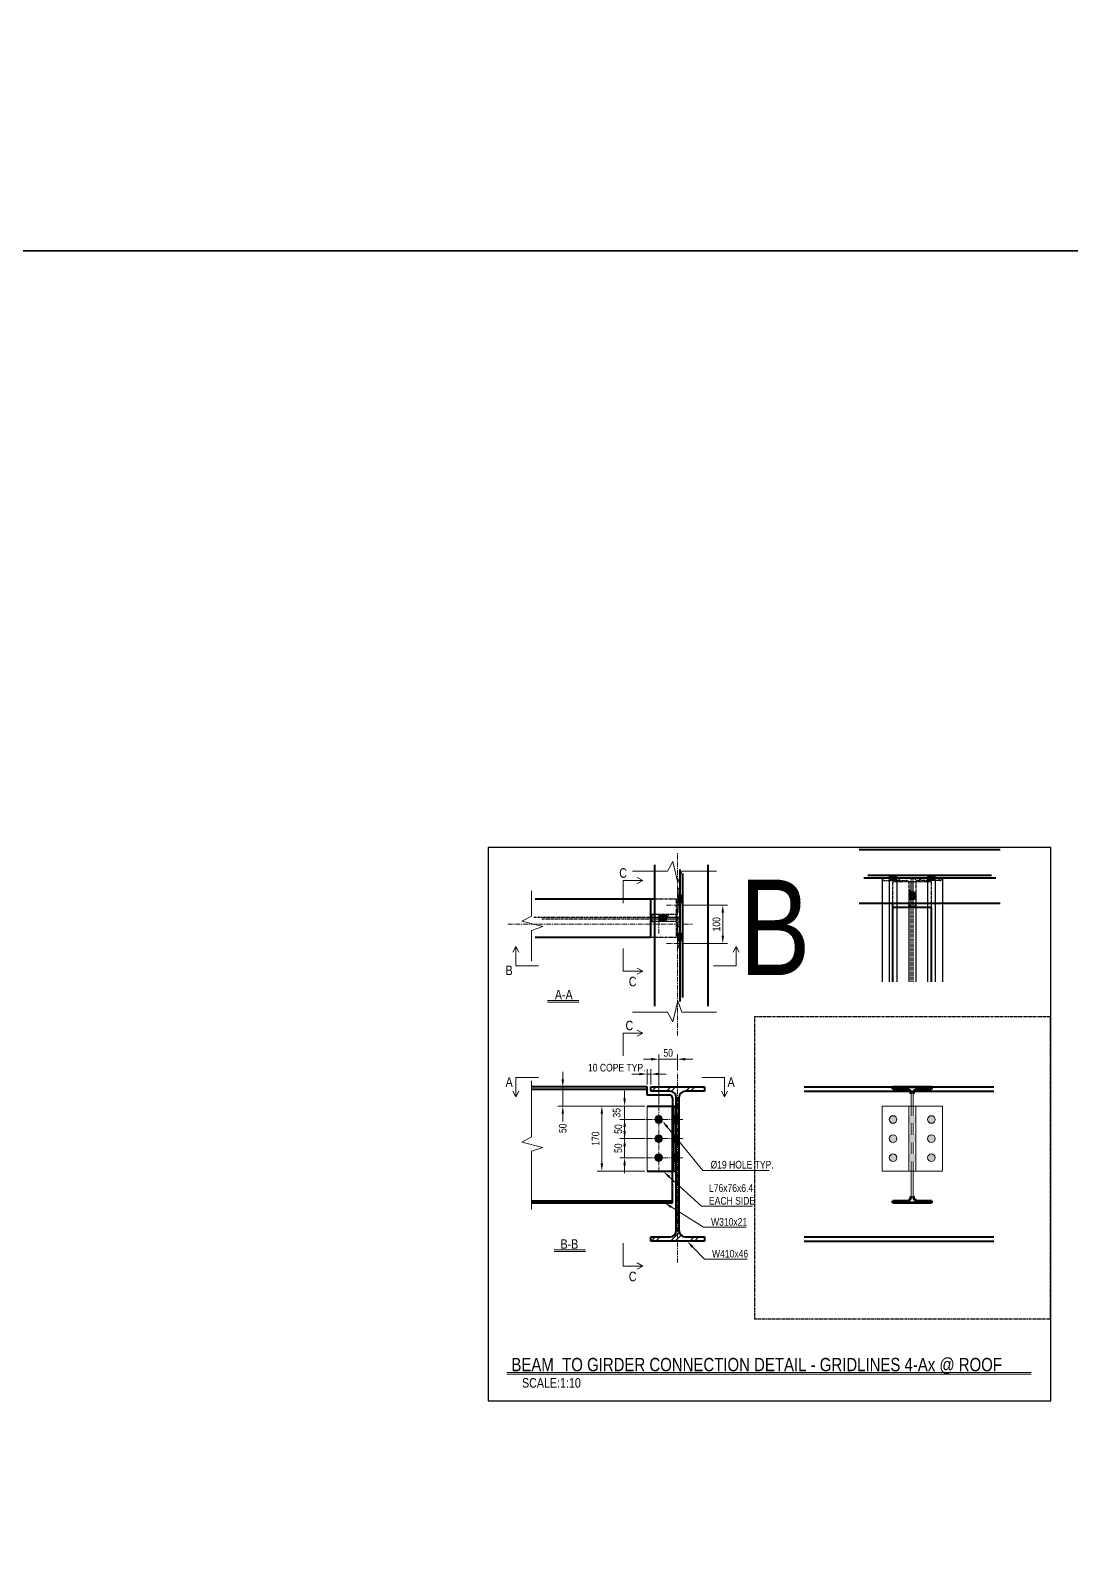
# Model space of a CAD drawing. Header units: millimetres. Extents: x -31954 to 493870, y 99509 to 604061.
# Drawn here: x 393840 to 396560, y 445863 to 449820 of the extents above; entities that cross this region are included whole.
import ezdxf
from ezdxf import colors
from ezdxf.entities.mleader import LeaderData, LeaderLine
from ezdxf.math import Vec2, Vec3

# ---------------------------------------------------------------- set-up
doc = ezdxf.new("R2010")
doc.units = ezdxf.units.MM
doc.header["$LTSCALE"] = 10
doc.linetypes.add('Center', pattern=[2, 1.25, -0.25, 0.25, -0.25])
doc.linetypes.add('DASHED2', pattern=[0.375, 0.25, -0.125])
for name, color, linetype, lineweight in [('S-ANNOTATIONS', 1, 'Continuous', 9), ('S-BEAM-STEEL-SECTION', 4, 'Continuous', 20), ('S-COLUMN-STEEL-SECTION', 4, 'Continuous', 25), ('S-GRID', 6, 'Center', 9), ('S-HATCH', 9, 'Continuous', 0)]:
    doc.layers.add(name, color=color, linetype=linetype, lineweight=lineweight)
doc.styles.add('001 Title Text', font='arial.ttf', dxfattribs={"width": 0.8, "height": 3.5})
doc.styles.add('Anno Text High', font='arial.ttf', dxfattribs={"width": 0.8, "height": 2.5})
doc.styles.add('AnnoText', font='arial.ttf', dxfattribs={"width": 0.8, "height": 2})

msp = doc.modelspace()

# ---------------------------------------------------------------- hatches: boundary and pattern name
at = {"layer": 'S-BEAM-STEEL-SECTION'}
h = msp.add_hatch(color=256, dxfattribs=at)
h.dxf.hatch_style = 1
h.paths.add_polyline_path([(396086.1, 447603), (396086.1, 447596.9), (396096.1, 447596.9), (396096.1, 447603)])
h.paths.add_polyline_path([(396086.1, 447610.3), (396086.1, 447603), (396096.1, 447603), (396096.1, 447610.3)])
h.paths.add_polyline_path([(396096.1, 447610.3), (396096.1, 447603), (396106.1, 447603), (396106.1, 447610.3)])
h.paths.add_polyline_path([(396096.1, 447603), (396096.1, 447596.9), (396106.1, 447596.9), (396106.1, 447603)])
h = msp.add_hatch(color=256, dxfattribs=at)
h.dxf.hatch_style = 1
h.paths.add_polyline_path([(396206.1, 447603), (396206.1, 447596.9), (396196.1, 447596.9), (396196.1, 447603)])
h.paths.add_polyline_path([(396206.1, 447610.3), (396206.1, 447603), (396196.1, 447603), (396196.1, 447610.3)])
h.paths.add_polyline_path([(396196.1, 447610.3), (396196.1, 447603), (396186.1, 447603), (396186.1, 447610.3)])
h.paths.add_polyline_path([(396196.1, 447603), (396196.1, 447596.9), (396186.1, 447596.9), (396186.1, 447603)])
h = msp.add_hatch(color=256, dxfattribs=at)
h.dxf.hatch_style = 1
h.paths.add_polyline_path([(395539, 447559), (395533, 447559), (395533, 447549), (395539, 447549)])
h.paths.add_polyline_path([(395546.3, 447559), (395539, 447559), (395539, 447549), (395546.3, 447549)])
h.paths.add_polyline_path([(395546.3, 447549), (395539, 447549), (395539, 447539), (395546.3, 447539)])
h.paths.add_polyline_path([(395539, 447549), (395533, 447549), (395533, 447539), (395539, 447539)])
h = msp.add_hatch(color=256, dxfattribs=at)
h.dxf.hatch_style = 1
h.paths.add_polyline_path([(396145.6, 447547.3), (396155, 447547.3), (396155, 447557.3), (396145.6, 447557.3)])
h.paths.add_polyline_path([(396137.2, 447547.3), (396145.6, 447547.3), (396145.6, 447557.3), (396137.2, 447557.3)])
h.paths.add_polyline_path([(396137.2, 447557.3), (396145.6, 447557.3), (396145.6, 447567.3), (396137.2, 447567.3)])
h.paths.add_polyline_path([(396145.6, 447557.3), (396155, 447557.3), (396155, 447567.3), (396145.6, 447567.3)])
h = msp.add_hatch(color=256, dxfattribs=at)
h.dxf.hatch_style = 1
h.paths.add_polyline_path([(395483.3, 447499.6), (395483.3, 447490.1), (395493.3, 447490.1), (395493.3, 447499.6)])
h.paths.add_polyline_path([(395483.3, 447507.9), (395483.3, 447499.6), (395493.3, 447499.6), (395493.3, 447507.9)])
h.paths.add_polyline_path([(395493.3, 447507.9), (395493.3, 447499.6), (395503.3, 447499.6), (395503.3, 447507.9)])
h.paths.add_polyline_path([(395493.3, 447499.6), (395493.3, 447490.1), (395503.3, 447490.1), (395503.3, 447499.6)])
h = msp.add_hatch(color=256, dxfattribs=at)
h.dxf.hatch_style = 1
h.paths.add_polyline_path([(395539, 447439), (395533, 447439), (395533, 447449), (395539, 447449)])
h.paths.add_polyline_path([(395546.3, 447439), (395539, 447439), (395539, 447449), (395546.3, 447449)])
h.paths.add_polyline_path([(395546.3, 447449), (395539, 447449), (395539, 447459), (395546.3, 447459)])
h.paths.add_polyline_path([(395539, 447449), (395533, 447449), (395533, 447459), (395539, 447459)])
h = msp.add_hatch(color=256, dxfattribs=at)
h.dxf.hatch_style = 1
h.paths.add_polyline_path([(396196.6, 446754.2), (396196.6, 446759.9), (396161, 446759.9), (396156.2, 446760.8), (396152.3, 446763.5), (396149.6, 446767.5), (396148.7, 446772.2), (396148.7, 447039.2), (396149.6, 447043.9), (396152.3, 447047.9), (396156.2, 447050.5), (396161, 447051.5), (396196.6, 447051.5), (396196.6, 447057.2), (396095.6, 447057.2), (396095.6, 447051.5), (396131.3, 447051.5), (396136, 447050.5), (396139.9, 447047.9), (396142.6, 447043.9), (396143.6, 447039.2), (396143.6, 446772.2), (396142.6, 446767.5), (396139.9, 446763.5), (396136, 446760.8), (396131.3, 446759.9), (396095.6, 446759.9), (396095.6, 446754.2), (396186.7, 446754.2)], flags=0)
h = msp.add_hatch(color=256, dxfattribs=at)
h.dxf.hatch_style = 1
h.paths.add_polyline_path([(395483.1, 446982.2, 0.414214), (395473.1, 446972.2), (395483.1, 446972.2)])
h = msp.add_hatch(color=256, dxfattribs=at)
h.dxf.hatch_style = 1
h.paths.add_polyline_path([(395473.1, 446972.2, 0.414214), (395483.1, 446962.2), (395483.1, 446972.2)])
h = msp.add_hatch(color=256, dxfattribs=at)
h.dxf.hatch_style = 1
h.paths.add_polyline_path([(395483.1, 446972.2), (395493.1, 446972.2, 0.414214), (395483.1, 446982.2)])
h = msp.add_hatch(color=256, dxfattribs=at)
h.dxf.hatch_style = 1
h.paths.add_polyline_path([(395483.1, 446962.2, 0.414214), (395493.1, 446972.2), (395483.1, 446972.2)])
h = msp.add_hatch(color=256, dxfattribs=at)
h.dxf.hatch_style = 1
h.paths.add_polyline_path([(395522.8, 446972.2), (395529.1, 446972.2), (395529.1, 446982.2), (395522.8, 446982.2)])
h.paths.add_polyline_path([(395529.1, 446972.2), (395536.1, 446972.2), (395536.1, 446982.2), (395529.1, 446982.2)])
h.paths.add_polyline_path([(395529.1, 446962.2), (395536.1, 446962.2), (395536.1, 446972.2), (395529.1, 446972.2)])
h.paths.add_polyline_path([(395529.1, 446972.2), (395522.8, 446972.2), (395522.8, 446962.2), (395529.1, 446962.2)])
h = msp.add_hatch(color=256, dxfattribs=at)
h.dxf.hatch_style = 1
h.paths.add_polyline_path([(396106.1, 446972.2, 1), (396086.1, 446972.2, 1)])
h.paths.add_polyline_path([(396106.1, 446922.2, 1), (396086.1, 446922.2, 1)])
h.paths.add_polyline_path([(396106.1, 446872.2, 1), (396086.1, 446872.2, 1)])
h.paths.add_polyline_path([(396186.1, 446972.2, 1), (396206.1, 446972.2, 1)])
h.paths.add_polyline_path([(396206.1, 446922.2, 1), (396186.1, 446922.2, 1)])
h.paths.add_polyline_path([(396186.1, 446872.2, 1), (396206.1, 446872.2, 1)])
h = msp.add_hatch(color=256, dxfattribs=at)
h.dxf.hatch_style = 1
h.paths.add_polyline_path([(396155, 446982.2), (396137.2, 446982.2), (396137.2, 446962.2), (396155, 446962.2)])
h.paths.add_polyline_path([(396155, 446932.2), (396137.2, 446932.2), (396137.2, 446912.2), (396155, 446912.2)])
h.paths.add_polyline_path([(396155, 446882.2), (396137.2, 446882.2), (396137.2, 446862.2), (396155, 446862.2)])
h = msp.add_hatch(color=256, dxfattribs=at)
h.dxf.hatch_style = 1
h.paths.add_polyline_path([(395483.1, 446932.2, 0.414214), (395473.1, 446922.2), (395483.1, 446922.2)])
h = msp.add_hatch(color=256, dxfattribs=at)
h.dxf.hatch_style = 1
h.paths.add_polyline_path([(395483.1, 446922.2), (395473.1, 446922.2, 0.414214), (395483.1, 446912.2)])
h = msp.add_hatch(color=256, dxfattribs=at)
h.dxf.hatch_style = 1
h.paths.add_polyline_path([(395493.1, 446922.2, 0.414214), (395483.1, 446932.2), (395483.1, 446922.2)])
h = msp.add_hatch(color=256, dxfattribs=at)
h.dxf.hatch_style = 1
h.paths.add_polyline_path([(395493.1, 446922.2), (395483.1, 446922.2), (395483.1, 446912.2, 0.414214)])
h = msp.add_hatch(color=256, dxfattribs=at)
h.dxf.hatch_style = 1
h.paths.add_polyline_path([(395529.1, 446932.2), (395522.8, 446932.2), (395522.8, 446922.2), (395529.1, 446922.2)])
h.paths.add_polyline_path([(395536.1, 446932.2), (395529.1, 446932.2), (395529.1, 446922.2), (395536.1, 446922.2)])
h.paths.add_polyline_path([(395536.1, 446922.2), (395529.1, 446922.2), (395529.1, 446912.2), (395536.1, 446912.2)])
h.paths.add_polyline_path([(395529.1, 446922.2), (395522.8, 446922.2), (395522.8, 446912.2), (395529.1, 446912.2)])
h = msp.add_hatch(color=256, dxfattribs=at)
h.dxf.hatch_style = 1
h.paths.add_polyline_path([(395483.1, 446882.2, 0.414214), (395473.1, 446872.2), (395483.1, 446872.2)])
h = msp.add_hatch(color=256, dxfattribs=at)
h.dxf.hatch_style = 1
h.paths.add_polyline_path([(395483.1, 446872.2), (395473.1, 446872.2, 0.414214), (395483.1, 446862.2)])
h = msp.add_hatch(color=256, dxfattribs=at)
h.dxf.hatch_style = 1
h.paths.add_polyline_path([(395483.1, 446872.2), (395493.1, 446872.2, 0.414214), (395483.1, 446882.2)])
h = msp.add_hatch(color=256, dxfattribs=at)
h.dxf.hatch_style = 1
h.paths.add_polyline_path([(395493.1, 446872.2), (395483.1, 446872.2), (395483.1, 446862.2, 0.414214)])
h = msp.add_hatch(color=256, dxfattribs=at)
h.dxf.hatch_style = 1
h.paths.add_polyline_path([(395529.1, 446882.2), (395522.8, 446882.2), (395522.8, 446872.2), (395529.1, 446872.2)])
h.paths.add_polyline_path([(395536.1, 446882.2), (395529.1, 446882.2), (395529.1, 446872.2), (395536.1, 446872.2)])
h.paths.add_polyline_path([(395536.1, 446872.2), (395529.1, 446872.2), (395529.1, 446862.2), (395536.1, 446862.2)])
h.paths.add_polyline_path([(395529.1, 446872.2), (395522.8, 446872.2), (395522.8, 446862.2), (395529.1, 446862.2)])
at = {"layer": 'S-HATCH'}
h = msp.add_hatch(dxfattribs=at)
h.set_pattern_fill('FP_16', color=256, angle=180, style=0, pattern_type=2)
h.set_pattern_definition([(225, (380027.606, 448118.037), (25.14472, -25.14472), []), (225, (380027.606, 448079.937), (25.14472, -25.14472), [])])
h.paths.add_polyline_path([(395539.3, 447577.8), (395537.7, 447577.6), (395536.1, 447576.9), (395534.8, 447575.9), (395533.8, 447574.6), (395533.2, 447573.1), (395533, 447571.4), (395533, 447514.3), (395532.7, 447512.6), (395532.1, 447511.1), (395531.1, 447509.8), (395529.8, 447508.8), (395528.2, 447508.2), (395526.6, 447507.9), (395469.5, 447507.9), (395467.8, 447507.7), (395466.3, 447507.1), (395465, 447506.1), (395464, 447504.8), (395463.3, 447503.2), (395463.1, 447501.6), (395539.3, 447501.6)], flags=0)
h = msp.add_hatch(dxfattribs=at)
h.set_pattern_fill('FP_16', color=256, angle=270, style=0, pattern_type=2)
h.set_pattern_definition([(315, (395527.1, 432091.576), (25.14472, 25.14472), []), (315, (395565.2, 432091.576), (25.14472, 25.14472), [])])
h.paths.add_polyline_path([(396067.4, 447603.3), (396067.6, 447601.6), (396068.2, 447600.1), (396069.2, 447598.8), (396070.5, 447597.8), (396072.1, 447597.1), (396073.7, 447596.9), (396130.9, 447596.9), (396132.5, 447596.7), (396134, 447596.1), (396135.3, 447595.1), (396136.3, 447593.8), (396137, 447592.2), (396137.2, 447590.6), (396137.2, 447533.4), (396137.4, 447531.8), (396138.1, 447530.3), (396139.1, 447528.9), (396140.4, 447527.9), (396141.9, 447527.3), (396143.6, 447527.1), (396143.6, 447603.3)], flags=0)
h = msp.add_hatch(dxfattribs=at)
h.set_pattern_fill('FP_16', color=256, angle=90, style=0, pattern_type=2)
h.set_pattern_definition([(135, (623586.516, 240384.37), (-25.144717, -25.144717), []), (135, (623548.416, 240384.37), (-25.144717, -25.144717), [])])
h.paths.add_polyline_path([(396224.9, 447603.3), (396224.6, 447601.6), (396224, 447600.1), (396223, 447598.8), (396221.7, 447597.8), (396220.1, 447597.1), (396218.5, 447596.9), (396161.4, 447596.9), (396159.7, 447596.7), (396158.2, 447596.1), (396156.9, 447595.1), (396155.9, 447593.8), (396155.2, 447592.2), (396155, 447590.6), (396155, 447533.4), (396154.8, 447531.8), (396154.1, 447530.3), (396153.1, 447528.9), (396151.8, 447527.9), (396150.3, 447527.3), (396148.7, 447527.1), (396148.7, 447603.3)], flags=0)
h = msp.add_hatch(dxfattribs=at)
h.set_pattern_fill('FP_16', color=256, style=0, pattern_type=2)
h.set_pattern_definition([(45, (188320.4, 220058.62), (-25.144717, 25.144717), []), (45, (188320.4, 220096.72), (-25.144717, 25.144717), [])])
h.paths.add_polyline_path([(395539.3, 447420.3), (395537.7, 447420.5), (395536.1, 447421.1), (395534.8, 447422.1), (395533.8, 447423.5), (395533.2, 447425), (395533, 447426.6), (395533, 447483.8), (395532.7, 447485.4), (395532.1, 447487), (395531.1, 447488.3), (395529.8, 447489.3), (395528.2, 447489.9), (395526.6, 447490.1), (395469.5, 447490.1), (395467.8, 447490.4), (395466.3, 447491), (395465, 447492), (395464, 447493.3), (395463.3, 447494.8), (395463.1, 447496.5), (395539.3, 447496.5)], flags=0)
h = msp.add_hatch(dxfattribs=at)
h.set_pattern_fill('FP_10', color=256, style=0, pattern_type=2)
h.set_pattern_definition([(45, (407198.04, 445866.403), (-25.14472, 25.14472), []), (45, (407198.04, 445904.503), (-25.14472, 25.14472), [])])
h.paths.add_polyline_path([(395602.6, 446654.2), (395602.6, 446665.4), (395552.9, 446665.4), (395548.6, 446665.9), (395544.5, 446667.6), (395541, 446670.3), (395538.4, 446673.8), (395536.7, 446677.8), (395536.1, 446682.2), (395536.1, 447029.2), (395536.7, 447033.5), (395538.4, 447037.6), (395541, 447041), (395544.5, 447043.7), (395548.6, 447045.4), (395552.9, 447046), (395602.6, 447046), (395602.6, 447057.2), (395462.6, 447057.2), (395462.6, 447046), (395512.3, 447046), (395516.7, 447045.4), (395520.7, 447043.7), (395524.2, 447041), (395526.9, 447037.6), (395528.5, 447033.5), (395529.1, 447029.2), (395529.1, 446682.2), (395528.5, 446677.8), (395526.9, 446673.8), (395524.2, 446670.3), (395520.7, 446667.6), (395516.7, 446665.9), (395512.3, 446665.4), (395462.6, 446665.4), (395462.6, 446654.2)], flags=0)

# ---------------------------------------------------------------- linework, layer by layer
for p, q in [((396067.4, 447603.3), (396067.4, 447332.5)), ((396086.1, 447596.9), (396086.1, 447332.5)), ((396106.1, 447596.9), (396106.1, 447332.5)), ((396186.1, 447596.9), (396186.1, 447332.5)), ((396206.1, 447596.9), (396206.1, 447332.5)), ((396224.9, 447603.3), (396224.9, 447332.5)), ((396137.2, 447536.8), (396137.2, 447332.5)), ((396155, 447536.8), (396155, 447332.5))]:
    msp.add_line(p, q)
at = {"layer": 'Defpoints'}
for points in [[(392989.9, 449243.1), (401632.2, 449243.1), (401632.2, 453776.4), (392989.9, 453776.4)], [(392989.9, 444709.7), (401632.2, 444709.7), (401632.2, 449243.1), (392989.9, 449243.1)], [(395037.4, 446236.4), (396508.6, 446236.4), (396508.6, 447683.3), (395037.4, 447683.3)]]:
    msp.add_lwpolyline(points, close=True, dxfattribs=at)
at = {"layer": 'Defpoints', "linetype": 'DASHED2'}
msp.add_lwpolyline([(395733.7, 446451.4), (396507.7, 446451.4), (396507.7, 447240.3), (395733.7, 447240.3)], close=True, dxfattribs=at)
at = {"layer": 'S-ANNOTATIONS'}
for p, q in [((395542.4, 447532.6), (395663.2, 447532.6)), ((395650.7, 447512.6), (395650.7, 447452.6)), ((395542.4, 447432.6), (395663.2, 447432.6)), ((395192, 447283.4), (395274.3, 447283.4)), ((395192, 447279.1), (395274.3, 447279.1)), ((395483.1, 447013.4), (395483.1, 447142.4)), ((395532.6, 447100.2), (395532.6, 447142.4)), ((395463.1, 447129.9), (395443.1, 447129.9)), ((395452.6, 447063.4), (395452.6, 447103.5)), ((395462.6, 447063.4), (395462.6, 447103.5)), ((395483.1, 447129.9), (395532.6, 447129.9)), ((395552.6, 447129.9), (395572.6, 447129.9)), ((395232.2, 447077.2), (395232.2, 447097.2)), ((395432.6, 447091), (395412.6, 447091)), ((395462.6, 447091), (395452.6, 447091)), ((395482.6, 447091), (395502.6, 447091)), ((395446.4, 447057.2), (395219.7, 447057.2)), ((395232.2, 447057.2), (395232.2, 447007.2)), ((395394, 447027.2), (395394, 447047.2)), ((395446.7, 447007.2), (395219.7, 447007.2)), ((395232.2, 446987.2), (395232.2, 446967.2)), ((395446.7, 447007.2), (395321.9, 447007.2)), ((395334.4, 446987.2), (395334.4, 446857.2)), ((395446.7, 447007.2), (395381.5, 447007.2)), ((395394, 447007.2), (395394, 446972.2)), ((395446.7, 446972.2), (395381.5, 446972.2)), ((395446.7, 446972.2), (395381.5, 446972.2)), ((395394, 446972.2), (395394, 446922.2)), ((395394, 446942.2), (395394, 446962.2)), ((395394, 446952.2), (395394, 446932.2)), ((395394, 446952.2), (395394, 446932.2)), ((395446.7, 446922.2), (395381.5, 446922.2)), ((395446.7, 446922.2), (395381.5, 446922.2)), ((395394, 446922.2), (395394, 446872.2)), ((395446.7, 446872.2), (395381.5, 446872.2)), ((395394, 446902.2), (395394, 446882.2)), ((395446.7, 446837.2), (395321.9, 446837.2)), ((395394, 446852.2), (395394, 446832.2)), ((395209.6, 446631.4), (395291.9, 446631.4)), ((395209.6, 446627.1), (395291.9, 446627.1)), ((395085.9, 446311), (396456.7, 446311)), ((395085.9, 446306.1), (396456.7, 446306.1))]:
    msp.add_line(p, q, dxfattribs=at)
for points in [[(395414.5, 447621.5), (395506.5, 447621.5), (395520, 447646.7), (395533.5, 447591.3), (395543.9, 447621.5), (395634.1, 447621.5)], [(395441.2, 447597.1), (395390.5, 447597.1), (395390.5, 447537.6)], [(395441.2, 447597.1), (395426.4, 447605)], [(395441.2, 447597.1), (395426.4, 447589.1)], [(395150.1, 447569.9), (395150.1, 447504), (395124.9, 447490.5), (395180.3, 447476.9), (395150.1, 447466.6), (395150.1, 447385.9)], [(395109.2, 447424.7), (395101.3, 447410)], [(395109.2, 447424.7), (395109.2, 447374), (395168.7, 447374)], [(395109.2, 447424.7), (395117.2, 447410)], [(395441.2, 447360.2), (395390.5, 447360.2), (395390.5, 447419.7)], [(395685.6, 447424.7), (395685.6, 447374), (395626.1, 447374)], [(395685.6, 447424.7), (395677.7, 447410)], [(395685.6, 447424.7), (395693.5, 447410)], [(395441.2, 447360.2), (395426.4, 447368.1)], [(395441.2, 447360.2), (395426.4, 447352.3)], [(395414.5, 447252.4), (395506.5, 447252.4), (395520, 447227.2), (395533.5, 447282.7), (395543.9, 447252.4), (395634.1, 447252.4)], [(395441.2, 447198.2), (395390.5, 447198.2), (395390.5, 447138.7)], [(395441.2, 447198.2), (395426.4, 447206.1)], [(395441.2, 447198.2), (395426.4, 447190.3)], [(395109.2, 447031.2), (395109.2, 447081.9), (395168.7, 447081.9)], [(395150.1, 447073.5), (395150.1, 446926.5), (395124.9, 446913), (395180.3, 446899.4), (395150.1, 446889.1), (395150.1, 446737)], [(395655.3, 447031.2), (395655.3, 447081.9), (395595.8, 447081.9)], [(395109.2, 447031.2), (395101.3, 447045.9)], [(395109.2, 447031.2), (395117.2, 447045.9)], [(395655.3, 447031.2), (395647.4, 447045.9)], [(395655.3, 447031.2), (395663.2, 447045.9)], [(395441.2, 446589.2), (395390.5, 446589.2), (395390.5, 446648.7)], [(395441.2, 446589.2), (395426.4, 446597.2)], [(395441.2, 446589.2), (395426.4, 446581.3)]]:
    msp.add_lwpolyline(points, dxfattribs=at)
for points in [[(395647.3, 447512.6), (395654, 447512.6), (395650.7, 447532.6)], [(395647.3, 447452.6), (395654, 447452.6), (395650.7, 447432.6)], [(395463.1, 447133.2), (395463.1, 447126.5), (395483.1, 447129.9)], [(395552.6, 447133.2), (395552.6, 447126.5), (395532.6, 447129.9)], [(395228.9, 447077.2), (395235.6, 447077.2), (395232.2, 447057.2)], [(395432.6, 447094.4), (395432.6, 447087.7), (395452.6, 447091)], [(395482.6, 447094.4), (395482.6, 447087.7), (395462.6, 447091)], [(395390.6, 447027.2), (395397.3, 447027.2), (395394, 447007.2)], [(395228.9, 446987.2), (395235.6, 446987.2), (395232.2, 447007.2)], [(395331.1, 446987.2), (395337.7, 446987.2), (395334.4, 447007.2)], [(395390.6, 446952.2), (395397.3, 446952.2), (395394, 446972.2)], [(395390.6, 446952.2), (395397.3, 446952.2), (395394, 446972.2)], [(395390.6, 446942.2), (395397.3, 446942.2), (395394, 446922.2)], [(395390.6, 446902.2), (395397.3, 446902.2), (395394, 446922.2)], [(395390.6, 446852.2), (395397.3, 446852.2), (395394, 446872.2)], [(395331.1, 446857.2), (395337.7, 446857.2), (395334.4, 446837.2)]]:
    msp.add_solid(points, dxfattribs=at)
at = {"layer": 'S-BEAM-STEEL-SECTION'}
for p, q in [((395539.3, 447501.6), (395539.3, 447577.8)), ((396143.6, 447603.3), (396067.4, 447603.3)), ((396086.1, 447596.9), (396086.1, 447610.3)), ((396106.1, 447596.9), (396106.1, 447610.3)), ((396143.6, 447593.3), (396148.7, 447593.3)), ((396148.7, 447603.3), (396224.9, 447603.3)), ((396186.1, 447596.9), (396186.1, 447610.3)), ((396206.1, 447596.9), (396206.1, 447610.3)), ((395533, 447559), (395546.3, 447559)), ((395533, 447539), (395546.3, 447539)), ((396151.9, 447567.3), (396137.3, 447567.3)), ((396151.9, 447547.3), (396137.3, 447547.3)), ((395483.3, 447493.2), (395483.3, 447507.9)), ((395503.3, 447493.2), (395503.3, 447507.9)), ((395529.3, 447501.6), (395529.3, 447496.5)), ((395533, 447459), (395546.3, 447459)), ((395539.3, 447496.5), (395539.3, 447420.3)), ((395533, 447439), (395546.3, 447439)), ((396143.6, 446982.2), (396143.6, 447039.2)), ((396148.7, 447039.2), (396148.7, 446982.2)), ((395452.9, 447007.2), (395452.9, 446837.2)), ((395529.1, 446837.2), (395529.1, 447007.2)), ((396067.4, 447007.2), (396224.9, 447007.2)), ((396067.4, 447007.2), (396067.4, 446837.2)), ((396137.2, 447007.2), (396137.2, 446837.2)), ((396155, 447007.2), (396155, 446837.2)), ((396224.9, 447007.2), (396224.9, 446837.2)), ((395522.8, 446982.2), (395536.1, 446982.2)), ((395522.8, 446962.2), (395536.1, 446962.2)), ((396143.6, 446932.2), (396143.6, 446962.2)), ((396148.7, 446962.2), (396148.7, 446932.2)), ((395522.8, 446932.2), (395536.1, 446932.2)), ((395522.8, 446912.2), (395536.1, 446912.2)), ((396143.6, 446882.2), (396143.6, 446912.2)), ((396148.7, 446912.2), (396148.7, 446882.2)), ((395522.8, 446882.2), (395536.1, 446882.2)), ((395522.8, 446862.2), (395536.1, 446862.2)), ((396067.4, 446837.2), (396224.9, 446837.2)), ((396143.6, 446772.2), (396143.6, 446862.2)), ((396148.7, 446862.2), (396148.7, 446772.2))]:
    msp.add_line(p, q, dxfattribs=at)
for centre in [(395483.1, 446972.2), (396096.1, 446972.2), (396196.1, 446972.2), (395483.1, 446922.2), (396096.1, 446922.2), (396196.1, 446922.2), (395483.1, 446872.2), (396096.1, 446872.2), (396196.1, 446872.2)]:
    msp.add_circle(centre, 10, dxfattribs=at)
at = {"layer": 'S-COLUMN-STEEL-SECTION', "lineweight": 40}
for p, q in [((396376.3, 447676.8), (396007.2, 447676.8)), ((395472.8, 447268.8), (395472.8, 447637.9)), ((395539.3, 447280.9), (395539.3, 447625.8)), ((395612.8, 447268.8), (395612.8, 447637.9)), ((395546.3, 447291.5), (395546.3, 447615.2)), ((396364.3, 447603.3), (396019.3, 447603.3)), ((396353.6, 447610.3), (396029.9, 447610.3)), ((395160.3, 447549.5), (395462.8, 447549.5)), ((395462.8, 447448.5), (395462.8, 447549.5)), ((395462.8, 447549.5), (395472.8, 447549.5)), ((396376.3, 447536.8), (396007.2, 447536.8)), ((396095.6, 447526.8), (396095.6, 447536.8)), ((396095.6, 447332.5), (396095.6, 447526.8)), ((396196.6, 447526.8), (396095.6, 447526.8)), ((396196.6, 447332.5), (396196.6, 447526.8)), ((395160.3, 447448.5), (395462.8, 447448.5)), ((395452.6, 447057.2), (395150.1, 447057.2)), ((395150.1, 447051.5), (395452.6, 447051.5)), ((395452.6, 447036), (395452.6, 447057.2)), ((395512.3, 447036), (395452.6, 447036)), ((395462.6, 447057.2), (395602.6, 447057.2)), ((395462.6, 447046), (395462.6, 447057.2)), ((395512.3, 447046), (395462.6, 447046)), ((395519.1, 447029.2), (395519.1, 447007.2)), ((395529.1, 446682.2), (395529.1, 447029.2)), ((395536.1, 447029.2), (395536.1, 446682.2)), ((395602.6, 447046), (395552.9, 447046)), ((395602.6, 447057.2), (395602.6, 447046)), ((395863.5, 447057.2), (396359.2, 447057.2)), ((395863.5, 447046), (396359.2, 447046)), ((395452.9, 447007.2), (395529.1, 447007.2)), ((395519.1, 446837.2), (395519.1, 447007.2)), ((395522.8, 446837.2), (395522.8, 447007.2)), ((395452.9, 446837.2), (395529.1, 446837.2)), ((395519.1, 446754.2), (395519.1, 446839.2)), ((395150.1, 446759.9), (395519.1, 446759.9)), ((395150.1, 446754.2), (395519.1, 446754.2)), ((395462.6, 446654.2), (395462.6, 446665.4)), ((395462.6, 446665.4), (395512.3, 446665.4)), ((395602.6, 446654.2), (395462.6, 446654.2)), ((395552.9, 446665.4), (395602.6, 446665.4)), ((395602.6, 446665.4), (395602.6, 446654.2)), ((395863.5, 446665.4), (396359.2, 446665.4)), ((395863.5, 446654.2), (396359.2, 446654.2))]:
    msp.add_line(p, q, dxfattribs=at)
at = {"layer": 'S-COLUMN-STEEL-SECTION', "linetype": 'DASHED2', "lineweight": 30}
for p, q in [((396073.7, 447596.9), (396130.9, 447596.9)), ((396196.6, 447593.3), (396095.6, 447593.3)), ((396095.6, 447536.8), (396095.6, 447593.3)), ((396137.2, 447590.6), (396137.2, 447533.4)), ((396143.6, 447527.1), (396143.6, 447603.3)), ((396143.6, 447332.5), (396143.6, 447593.3)), ((396148.7, 447527.1), (396148.7, 447603.3)), ((396148.7, 447332.5), (396148.7, 447593.3)), ((396155, 447590.6), (396155, 447533.4)), ((396218.5, 447596.9), (396161.4, 447596.9)), ((396196.6, 447536.8), (396196.6, 447593.3)), ((395472.8, 447549.5), (395529.3, 447549.5)), ((395529.3, 447448.5), (395529.3, 447549.5)), ((395533, 447571.4), (395533, 447514.3)), ((395156.6, 447501.6), (395529.3, 447501.6)), ((395463.1, 447501.6), (395539.3, 447501.6)), ((395526.6, 447507.9), (395469.5, 447507.9)), ((395177.5, 447496.5), (395529.3, 447496.5)), ((395463.1, 447496.5), (395539.3, 447496.5)), ((395526.6, 447490.1), (395469.5, 447490.1)), ((395533, 447426.6), (395533, 447483.8)), ((395472.8, 447448.5), (395529.3, 447448.5))]:
    msp.add_line(p, q, dxfattribs=at)
at = {"layer": 'S-COLUMN-STEEL-SECTION'}
for p, q in [((396196.6, 447526.8), (396196.6, 447536.8)), ((395462.8, 447448.5), (395472.8, 447448.5))]:
    msp.add_line(p, q, dxfattribs=at)
at = {"layer": 'S-COLUMN-STEEL-SECTION', "lineweight": 70}
for p, q in [((396095.6, 447057.2), (396196.6, 447057.2)), ((396095.6, 447051.5), (396095.6, 447057.2)), ((396131.3, 447051.5), (396095.6, 447051.5)), ((396196.6, 447051.5), (396161, 447051.5)), ((396196.6, 447057.2), (396196.6, 447051.5)), ((396095.6, 446754.2), (396095.6, 446759.9)), ((396095.6, 446759.9), (396131.3, 446759.9)), ((396196.6, 446754.2), (396095.6, 446754.2)), ((396161, 446759.9), (396196.6, 446759.9)), ((396196.6, 446759.9), (396196.6, 446754.2))]:
    msp.add_line(p, q, dxfattribs=at)
at = {"layer": 'S-COLUMN-STEEL-SECTION', "linetype": 'DASHED2', "lineweight": 30}
for centre, start, end in [((395539.3, 447571.4), 90, 180), ((396073.7, 447603.3), 180, 270), ((396130.9, 447590.6), 0, 90), ((396161.4, 447590.6), 90, 180), ((396218.5, 447603.3), 270, 0), ((395526.6, 447514.3), 270, 0), ((395526.6, 447483.8), 0, 90), ((395539.3, 447426.6), 180, 270)]:
    msp.add_arc(centre, 6.35, start, end, dxfattribs=at)
at = {"layer": 'S-COLUMN-STEEL-SECTION', "lineweight": 40}
for centre, radius, start, end in [((395469.5, 447501.6), 6.35, 90, 180), ((396143.6, 447533.4), 6.35, 180, 270), ((396148.7, 447533.4), 6.35, 270, 0), ((395469.5, 447496.5), 6.35, 180, 270), ((395512.3, 447029.2), 16.8, 0, 90), ((395512.3, 447029.2), 6.8, 0, 90), ((395552.9, 447029.2), 16.8, 90, 180), ((395512.3, 446682.2), 16.8, 270, 0), ((395552.9, 446682.2), 16.8, 180, 270)]:
    msp.add_arc(centre, radius, start, end, dxfattribs=at)
at = {"layer": 'S-COLUMN-STEEL-SECTION', "lineweight": 70}
for centre, start, end in [((396131.3, 447039.2), 0, 90), ((396161, 447039.2), 90, 180), ((396131.3, 446772.2), 270, 0), ((396161, 446772.2), 180, 270)]:
    msp.add_arc(centre, 12.3, start, end, dxfattribs=at)
at = {"layer": 'S-GRID'}
for p, q in [((395532.6, 447191.7), (395532.6, 447668.7)), ((395483.1, 447458.4), (395483.1, 447504.6)), ((395503.8, 447532.6), (395547.1, 447532.6)), ((395088.5, 447482.6), (395571.1, 447482.6)), ((395503.8, 447432.6), (395547.1, 447432.6)), ((395483.1, 446834), (395483.1, 447063.1)), ((395532.6, 446598.2), (395532.6, 447094)), ((395434.6, 446972.2), (395546.4, 446972.2)), ((395434.6, 446922.2), (395546.4, 446922.2)), ((395434.6, 446872.2), (395546.4, 446872.2))]:
    msp.add_line(p, q, dxfattribs=at)

# ---------------------------------------------------------------- texts
at = {"layer": 'S-ANNOTATIONS', "width": 0.8}
for s, height, style, p in [('C', 25, 'Anno Text High', (395379.9, 447604.1)), ('B', 250, 'Anno Text High', (395693.5, 447349.6)), ('B', 25, 'Anno Text High', (395082.7, 447349.6)), ('C', 25, 'Anno Text High', (395404.9, 447320.4)), ('A-A', 25, 'Anno Text High', (395211.6, 447286)), ('C', 25, 'Anno Text High', (395396.3, 447205.3)), ('A', 25, 'Anno Text High', (395082.7, 447057.5)), ('A', 25, 'Anno Text High', (395663.2, 447057.5)), ('B-B', 25, 'Anno Text High', (395226.3, 446634.2)), ('C', 25, 'Anno Text High', (395404.9, 446549.4)), ('BEAM  TO GIRDER CONNECTION DETAIL - GRIDLINES 4-Ax @ ROOF', 35, '001 Title Text', (395098, 446314)), ('SCALE:1:10', 25, 'Anno Text High', (395125.7, 446271.2))]:
    msp.add_text(s, height=height, dxfattribs=dict(at, style=style)).set_placement(p)
at = {"layer": 'S-ANNOTATIONS', "char_height": 20, "attachment_point": 5, "rotation": 90, "style": 'AnnoText'}
for s, insert in [('100', (395634.2, 447482.6)), ('35', (395373.3, 446989.7)), ('50', (395232.2, 446949.3)), ('50', (395377.5, 446947.2)), ('170', (395318, 446922.2)), ('50', (395377.5, 446897.2))]:
    msp.add_mtext(s, dxfattribs=dict(at, insert=insert))
at = {"layer": 'S-ANNOTATIONS', "char_height": 20, "attachment_point": 5, "style": 'AnnoText'}
for s, insert in [('50', (395507.9, 447146.3)), ('10 COPE TYP.', (395373.4, 447107.6))]:
    msp.add_mtext(s, dxfattribs=dict(at, insert=insert))

# ---------------------------------------------------------------- leaders
at = {"layer": 'S-ANNOTATIONS'}
ml = msp.add_multileader_mtext('Standard', dxfattribs=at)
ml.set_content('%%C19 HOLE TYP.', color=256, style='AnnoText')
ml.set_leader_properties(color=256, linetype='ByLayer', lineweight=-1)
ml.build(insert=Vec2(0, 0))
ml.multileader.update_dxf_attribs({"text_left_attachment_type": 5, "text_right_attachment_type": 5, "dogleg_length": 1, "arrow_head_size": 20, "scale": 10})
ctx = ml.context
ctx.base_point, ctx.scale, ctx.char_height, ctx.arrow_head_size, ctx.landing_gap_size, ctx.plane_origin = Vec3(395608.6, 446839.3), 10, 20, 20, 10, Vec3(395492.6, 446968.6)
ctx.left_attachment, ctx.right_attachment = 5, 5
notes = []
notes.append((ctx, [(0, (1, 1, 0), (395598.6, 446839.3), (1, 0), 10, [(0, [(395492.6, 446968.6)], 0, [])])]))
ctx.mtext.insert, ctx.mtext.flow_direction = Vec3(395618.6, 446864.1), 5
ml = msp.add_multileader_mtext('Standard', dxfattribs=at)
ml.set_content('L76x76x6.4\\PEACH SIDE', color=256, style='AnnoText')
ml.set_leader_properties(color=256, linetype='ByLayer', lineweight=-1)
ml.build(insert=Vec2(0, 0))
ml.multileader.update_dxf_attribs({"text_left_attachment_type": 5, "text_right_attachment_type": 5, "dogleg_length": 1, "arrow_head_size": 20, "scale": 10})
ctx = ml.context
ctx.base_point, ctx.scale, ctx.char_height, ctx.arrow_head_size, ctx.landing_gap_size, ctx.plane_origin = Vec3(395604.6, 446745.4), 10, 20, 20, 10, Vec3(395496, 446835.9)
ctx.left_attachment, ctx.right_attachment = 5, 5
notes.append((ctx, [(0, (1, 1, 0), (395594.6, 446745.4), (1, 0), 10, [(0, [(395496, 446835.9)], 0, [])])]))
ctx.mtext.insert, ctx.mtext.flow_direction = Vec3(395614.6, 446803.1), 5
ml = msp.add_multileader_mtext('Standard', dxfattribs=at)
ml.set_content('W310x21', color=256, style='AnnoText')
ml.set_leader_properties(color=256, linetype='ByLayer', lineweight=-1)
ml.build(insert=Vec2(0, 0))
ml.multileader.update_dxf_attribs({"text_left_attachment_type": 5, "text_right_attachment_type": 5, "dogleg_length": 1, "arrow_head_size": 20, "scale": 10})
ctx = ml.context
ctx.base_point, ctx.scale, ctx.char_height, ctx.arrow_head_size, ctx.landing_gap_size, ctx.plane_origin = Vec3(395610, 446690.5), 10, 20, 20, 10, Vec3(395498.7, 446754.2)
ctx.left_attachment, ctx.right_attachment = 5, 5
notes.append((ctx, [(0, (1, 1, 0), (395600, 446690.5), (1, 0), 10, [(0, [(395498.7, 446754.2)], 0, [])])]))
ctx.mtext.insert, ctx.mtext.flow_direction = Vec3(395620, 446714.5), 5
ml = msp.add_multileader_mtext('Standard', dxfattribs=at)
ml.set_content('W410x46', color=256, style='AnnoText')
ml.set_leader_properties(color=256, linetype='ByLayer', lineweight=-1)
ml.build(insert=Vec2(0, 0))
ml.multileader.update_dxf_attribs({"text_left_attachment_type": 5, "text_right_attachment_type": 5, "dogleg_length": 1, "arrow_head_size": 20, "scale": 10})
ctx = ml.context
ctx.base_point, ctx.scale, ctx.char_height, ctx.arrow_head_size, ctx.landing_gap_size, ctx.plane_origin = Vec3(395612.6, 446607.4), 10, 20, 20, 10, Vec3(395557.7, 446653.6)
ctx.left_attachment, ctx.right_attachment = 5, 5
notes.append((ctx, [(0, (1, 1, 0), (395602.6, 446607.4), (1, 0), 10, [(0, [(395557.7, 446653.6)], 0, [])])]))
ctx.mtext.insert, ctx.mtext.flow_direction = Vec3(395622.6, 446631.4), 5
for ctx, leaders in notes:
    for number, flags, end, landing, length, lines in leaders:
        leader = LeaderData()
        leader.index, (leader.has_last_leader_line, leader.has_dogleg_vector, leader.attachment_direction) = number, flags
        leader.last_leader_point, leader.dogleg_vector, leader.dogleg_length = Vec3(end), Vec3(landing), length
        for number, points, colour, breaks in lines:
            line = LeaderLine()
            line.index, line.vertices, line.color, line.breaks = number, Vec3.list(points), colors.encode_raw_color(colour), breaks
            leader.lines.append(line)
        ctx.leaders.append(leader)

doc.saveas('drawing.dxf')
